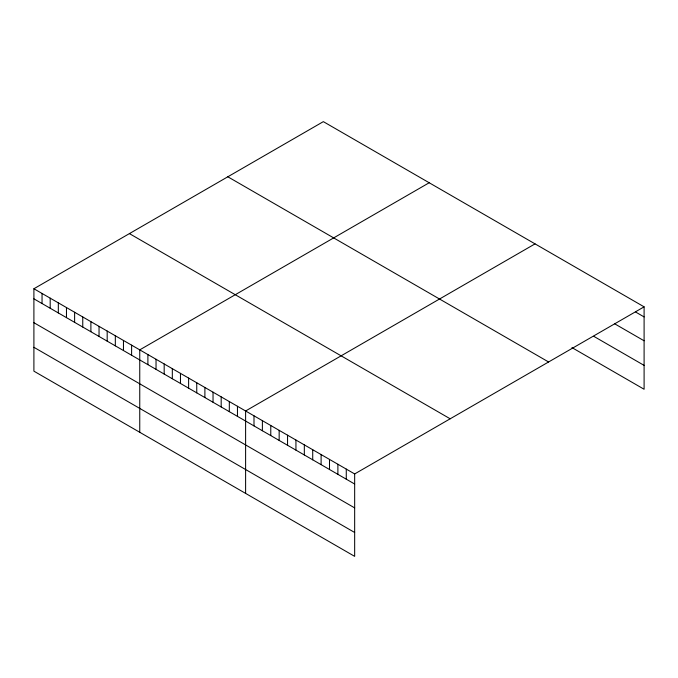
<?xml version="1.0" encoding="UTF-8"?>
<svg xmlns="http://www.w3.org/2000/svg" width="678" height="678" viewBox="0 0 678 678"><rect width="100%" height="100%" fill="white"/><g stroke="black" fill="none" stroke-linecap="round" stroke-linejoin="round"><path stroke-width="1.02" d="M33.9 288.752L354.662 473.939L354.662 556.358L33.9 371.163L33.9 288.752L323.338 121.642L644.1 306.837L644.1 389.248L571.952 347.602M429.191 182.755L139.753 349.865L139.753 432.276M535.044 243.868L245.606 410.978L245.606 493.389M354.662 473.939L644.1 306.837M635.71 312.075L644.1 316.923M614.734 323.838L644.1 340.788M593.767 336.322L644.1 365.383M227.825 176.788L548.587 361.976M129.413 233.605L450.175 418.792M33.9 298.837L354.662 484.024M33.9 322.703L354.662 507.898M33.9 347.297L354.662 532.484M346.272 469.1L346.272 479.185M337.89 464.252L337.89 474.337M329.5 459.413L329.5 469.498M321.109 454.565L321.109 464.65M312.719 449.726L312.719 459.811M304.329 444.878L304.329 454.963M295.939 440.039L295.939 450.124M287.548 435.191L287.548 445.276M279.158 430.352L279.158 440.437M270.776 425.504L270.776 435.59M262.386 420.665L262.386 430.75M253.996 415.817L253.996 425.903M237.461 406.275L237.461 416.36M229.317 401.571L229.317 411.656M221.181 396.867L221.181 406.961M213.036 392.172L213.036 402.257M204.892 387.469L204.892 397.554M196.747 382.765L196.747 392.85M188.611 378.07L188.611 388.155M180.467 373.366L180.467 383.451M172.322 368.663L172.322 378.748M164.178 363.967L164.178 374.053M156.033 359.264L156.033 369.349M147.897 354.56L147.897 364.645M131.608 345.161L131.608 355.247M123.464 340.458L123.464 350.543M115.328 335.754L115.328 345.839M107.183 331.059L107.183 341.144M99.039 326.355L99.039 336.441M90.894 321.652L90.894 331.737M82.758 316.957L82.758 327.042M74.614 312.253L74.614 322.338M66.469 307.549L66.469 317.635M58.325 302.854L58.325 312.939M50.189 298.151L50.189 308.236M42.044 293.447L42.044 303.532"/></g></svg>
